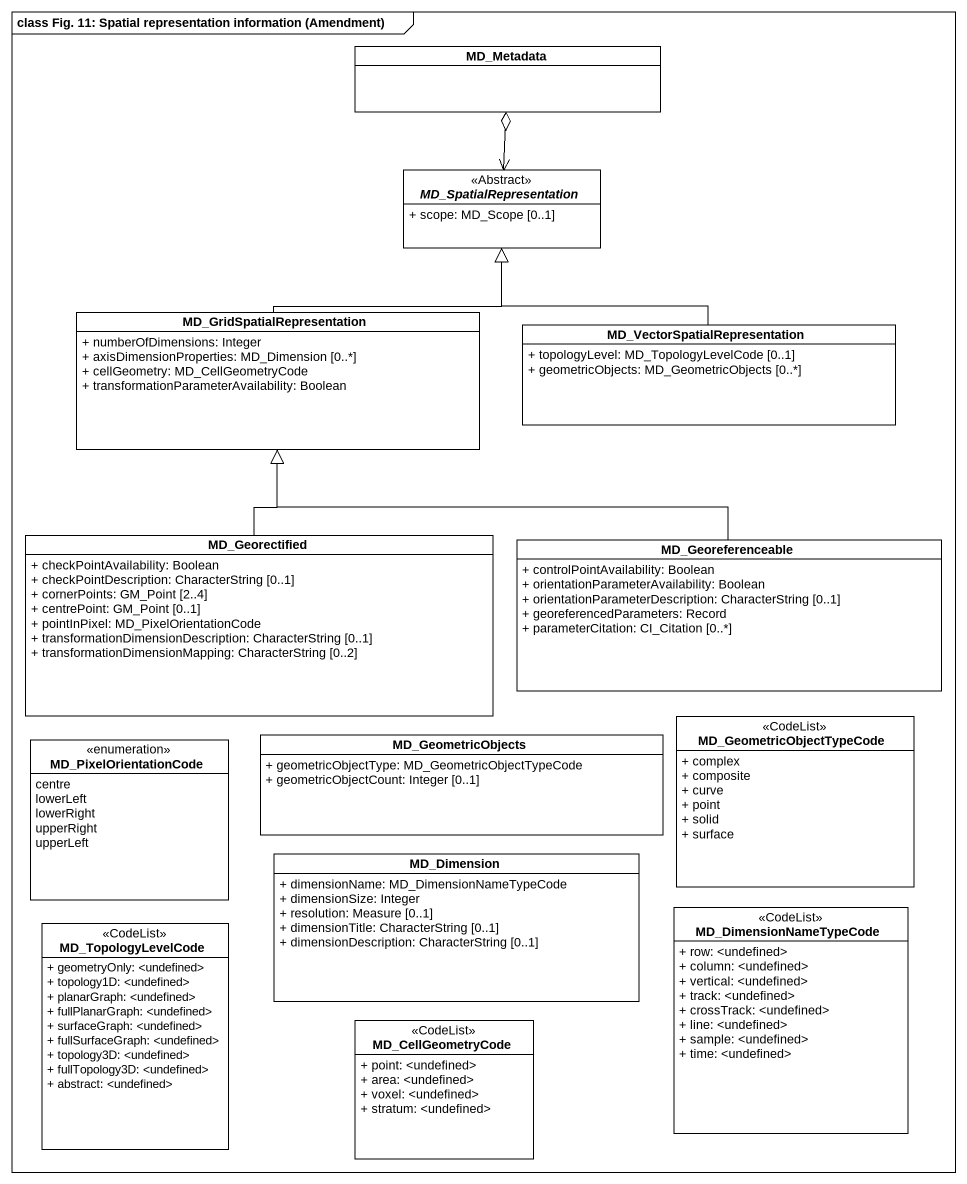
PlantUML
@startuml
mainframe class Fig. 11: Spatial representation information (Amendment)
hide circle
hide empty members
skinparam classAttributeIconSize 0
class MD_Metadata #FFFFFF
abstract class MD_SpatialRepresentation <<Abstract>> #FFFFFF {
  + scope: MD_Scope [0..1]
}
class MD_GridSpatialRepresentation #FFFFFF {
  + numberOfDimensions: Integer
  + axisDimensionProperties: MD_Dimension [0..*]
  + cellGeometry: MD_CellGeometryCode
  + transformationParameterAvailability: Boolean
}
class "MD_VectorSpatialRepresentation" as MD_VectorSpatialRepresentati #FFFFFF {
  + topologyLevel: MD_TopologyLevelCode [0..1]
  + geometricObjects: MD_GeometricObjects [0..*]
}
class MD_Georectified #FFFFFF {
  + checkPointAvailability: Boolean
  + checkPointDescription: CharacterString [0..1]
  + cornerPoints: GM_Point [2..4]
  + centrePoint: GM_Point [0..1]
  + pointInPixel: MD_PixelOrientationCode
  + transformationDimensionDescription: CharacterString [0..1]
  + transformationDimensionMapping: CharacterString [0..2]
}
class MD_Georeferenceable #FFFFFF {
  + controlPointAvailability: Boolean
  + orientationParameterAvailability: Boolean
  + orientationParameterDescription: CharacterString [0..1]
  + georeferencedParameters: Record
  + parameterCitation: CI_Citation [0..*]
}
class MD_GeometricObjects #FFFFFF {
  + geometricObjectType: MD_GeometricObjectTypeCode
  + geometricObjectCount: Integer [0..1]
}
class MD_GeometricObjectTypeCode <<CodeList>> #FFFFFF {
  + complex
  + composite
  + curve
  + point
  + solid
  + surface
}
enum MD_PixelOrientationCode #FFFFFF {
  centre
  lowerLeft
  lowerRight
  upperRight
  upperLeft
}
class MD_Dimension #FFFFFF {
  + dimensionName: MD_DimensionNameTypeCode
  + dimensionSize: Integer
  + resolution: Measure [0..1]
  + dimensionTitle: CharacterString [0..1]
  + dimensionDescription: CharacterString [0..1]
}
class MD_TopologyLevelCode <<CodeList>> #FFFFFF {
  + geometryOnly: <undefined>
  + topology1D: <undefined>
  + planarGraph: <undefined>
  + fullPlanarGraph: <undefined>
  + surfaceGraph: <undefined>
  + fullSurfaceGraph: <undefined>
  + topology3D: <undefined>
  + fullTopology3D: <undefined>
  + abstract: <undefined>
}
class MD_DimensionNameTypeCode <<CodeList>> #FFFFFF {
  + row: <undefined>
  + column: <undefined>
  + vertical: <undefined>
  + track: <undefined>
  + crossTrack: <undefined>
  + line: <undefined>
  + sample: <undefined>
  + time: <undefined>
}
class MD_CellGeometryCode <<CodeList>> #FFFFFF {
  + point: <undefined>
  + area: <undefined>
  + voxel: <undefined>
  + stratum: <undefined>
}
MD_SpatialRepresentation <-up-o MD_Metadata
MD_GridSpatialRepresentation -up-|> MD_SpatialRepresentation
MD_VectorSpatialRepresentati -up-|> MD_SpatialRepresentation
MD_Georectified -up-|> MD_GridSpatialRepresentation
MD_Georeferenceable -left-|> MD_GridSpatialRepresentation
@enduml
